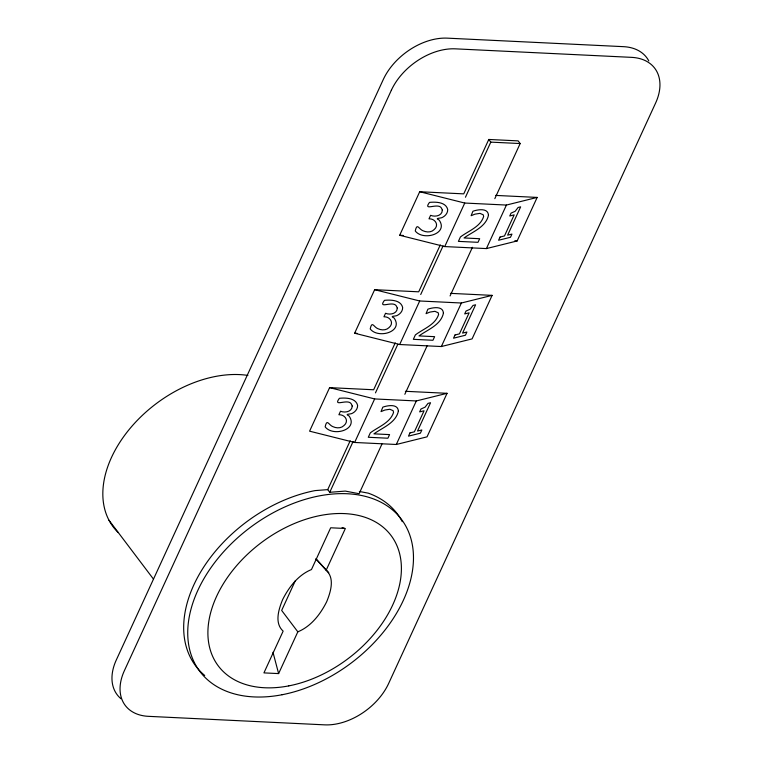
<?xml version="1.0" encoding="UTF-8"?>
<svg xmlns="http://www.w3.org/2000/svg" width="763" height="763" viewBox="0 0 763 763"><rect width="100%" height="100%" fill="white"/><g stroke="black" fill="none" stroke-linecap="round" stroke-linejoin="round"><path stroke-width="1.14" d="M395.244 342.816L373.651 389.769L329.606 387.633L309.587 431.171L354.633 442.464L396.302 444.486L427.042 436.846L447.061 393.317L405.391 391.295M450.447 293.354L492.116 295.367L472.087 338.896L441.348 346.536L399.678 344.523L354.633 333.221L374.652 289.692L418.706 291.819L440.299 244.875M495.502 195.404L537.162 197.417L517.142 240.955L486.403 248.585L444.734 246.573L399.688 235.271L419.707 191.742L463.751 193.869L488.778 139.457L518.144 140.878L520.166 143.549L494.815 198.666M204.713 675.474A126.276 84.512 -37.1 0 1 200.764 571.811A126.276 84.512 -37.1 0 1 315.09 490.599L327.718 489.627L350.207 440.737M327.718 489.627L329.74 492.297L353.107 441.5M375.472 392.869L397.847 344.227M420.709 294.518L443.084 245.886M465.449 197.245L490.8 142.128L488.778 139.457M354.633 442.464L374.652 398.935L416.321 400.947L447.061 393.317M399.678 344.523L419.707 300.984L461.377 303.006L492.116 295.367M444.734 246.573L464.753 203.044L506.422 205.056L537.162 197.417M295.329 580.719L281.661 610.438L297.828 631.831L278.619 673.595L263.931 672.89L283.149 631.115C274.184 623.133 278.743 609.141 282.625 599.623C288.9 587.138 298.19 574.987 311.466 569.551L330.675 527.786L345.353 528.492L326.144 570.266C335.1 578.249 330.541 592.241 326.669 601.759C320.384 614.244 311.104 626.394 297.828 631.831M381.977 443.999L359.106 493.718L345.305 491.095L329.74 492.297M404.838 394.29L427.204 345.649M450.075 295.939L472.44 247.298M396.302 444.486L416.321 400.947M441.348 346.536L461.377 303.006M486.403 248.585L506.422 205.056M490.8 142.128L520.166 143.549M399.688 235.271L403.255 235.443M514.758 240.841L517.142 240.955M354.633 333.221L357.017 333.336M359.325 491.467L368.291 493.165A126.276 84.512 -37.1 0 1 402.273 521.682M419.707 191.742L464.753 203.044M374.652 289.692L419.707 300.984M329.606 387.633L374.652 398.935M342.091 527.51L344.266 528.168M316.073 558.907L328.767 572.708M315.977 558.964L326.144 570.266M108.975 520.223L153.42 579.041M272.982 652.279L278.619 673.595M118.208 532.555A108.232 72.437 -37.1 0 1 129.51 429.083A108.232 72.437 -37.1 0 1 247.908 375.415M648.798 60.926A54.116 36.214 -37.1 0 0 623.514 46.667L447.337 38.15A54.116 36.214 -37.1 0 0 383.264 79.552L116.3 659.976A54.116 36.214 -37.1 0 0 120.983 698.746M352.22 406.011C352.191 411.801 344.866 413.088 340.508 411.228L338.896 414.729C345.172 414.452 349.311 421.052 344.046 425.477C341.128 428.472 336.55 428.32 332.992 426.689C328.653 425.153 326.993 418.134 325.162 426.879C333.04 437.132 358.877 429.693 348.996 415.892C343.598 413.565 351.352 414.595 352.83 413.021C355.577 411.505 357.742 408.634 357.609 405.391C355.787 397.847 345.649 397.685 339.411 398.286C332.22 407.976 348.462 397.723 351.505 404.314L352.22 406.011M397.275 308.061C397.246 313.86 389.922 315.148 385.553 313.278L383.942 316.779C390.227 316.502 394.366 323.111 389.092 327.527C386.173 330.522 381.605 330.369 378.038 328.748C373.698 327.203 372.048 320.193 370.217 328.939C378.095 339.192 403.932 331.752 394.051 317.952C388.653 315.615 396.407 316.645 397.876 315.071C400.623 313.564 402.788 310.684 402.654 307.451C400.833 299.907 390.694 299.735 384.466 300.345C377.275 310.026 393.517 299.773 396.55 306.364L397.275 308.061M442.321 210.111C442.292 215.91 434.967 217.197 430.609 215.328L428.997 218.828C435.272 218.552 439.421 225.161 434.147 229.587C431.229 232.581 426.651 232.429 423.093 230.798C418.753 229.253 417.094 222.243 415.263 230.989C423.141 241.242 448.978 233.802 439.097 220.002C433.708 217.674 441.453 218.695 442.931 217.121C445.678 215.614 447.843 212.743 447.709 209.501C445.888 201.957 435.749 201.785 429.512 202.395C422.33 212.076 438.563 201.823 441.605 208.413L442.321 210.111M398.372 411.133C395.854 422.921 382.702 427.528 373.946 433.851L389.569 434.605L387.909 438.22L368.291 437.266L370.322 432.859C378.314 426.775 390.303 422.807 393.546 412.421L393.164 410.713L389.864 409.264L384.876 410.036L381.014 411.619L382.835 407.137C387.594 405.449 398.028 403.532 398.372 411.133M443.427 313.183C440.909 324.981 427.757 329.578 418.992 335.911L434.624 336.664L432.964 340.269L413.346 339.325L415.377 334.909C423.36 328.824 435.358 324.866 438.601 314.47L438.21 312.773L434.91 311.314L429.931 312.086L426.059 313.669L427.881 309.187C432.64 307.508 443.084 305.581 443.427 313.183M488.473 215.242C485.955 227.031 472.802 231.637 464.047 237.961L479.669 238.714L478.01 242.319L458.401 241.375L460.423 236.969C468.415 230.884 480.404 226.916 483.647 216.52L483.265 214.823L479.965 213.363L474.977 214.145L471.114 215.719L472.936 211.237C477.695 209.558 488.129 207.641 488.473 215.242M391.352 90.244L124.379 670.677A54.116 36.214 -37.1 0 0 148.403 716.333L324.59 724.85A54.116 36.214 -37.1 0 0 388.653 683.448L655.617 103.024A54.116 36.214 -37.1 0 0 631.602 57.359L455.416 48.842A54.116 36.214 -37.1 0 0 391.352 90.244M409.96 432.926L408.491 436.131L420.375 433.184L421.853 429.97L417.533 431.047L430.551 402.74L428.014 403.369L425.077 407.165L420.966 409.006L419.65 411.877L424.066 410.771L414.385 431.829L409.96 432.926M455.015 334.976L453.537 338.19L465.43 335.234L466.899 332.029L462.578 333.097L475.597 304.79L473.06 305.419L470.132 309.225L466.012 311.056L464.696 313.927L469.121 312.83L459.431 333.879L455.015 334.976M500.061 237.035L498.592 240.24L510.476 237.283L511.954 234.079L507.633 235.157L520.652 206.84L518.115 207.469L515.178 211.275L511.067 213.106L509.751 215.977L514.167 214.88L504.486 235.939L500.061 237.035M288.767 685.889A108.232 72.437 -37.1 0 0 395.253 542.14A108.232 72.437 -37.1 0 0 229.921 574.043A108.232 72.437 -37.1 0 0 288.767 685.889M282.081 694.74A126.276 84.512 -37.1 0 0 406.307 527.033A126.276 84.512 -37.1 0 0 213.421 564.258A126.276 84.512 -37.1 0 0 282.081 694.74"/></g></svg>
